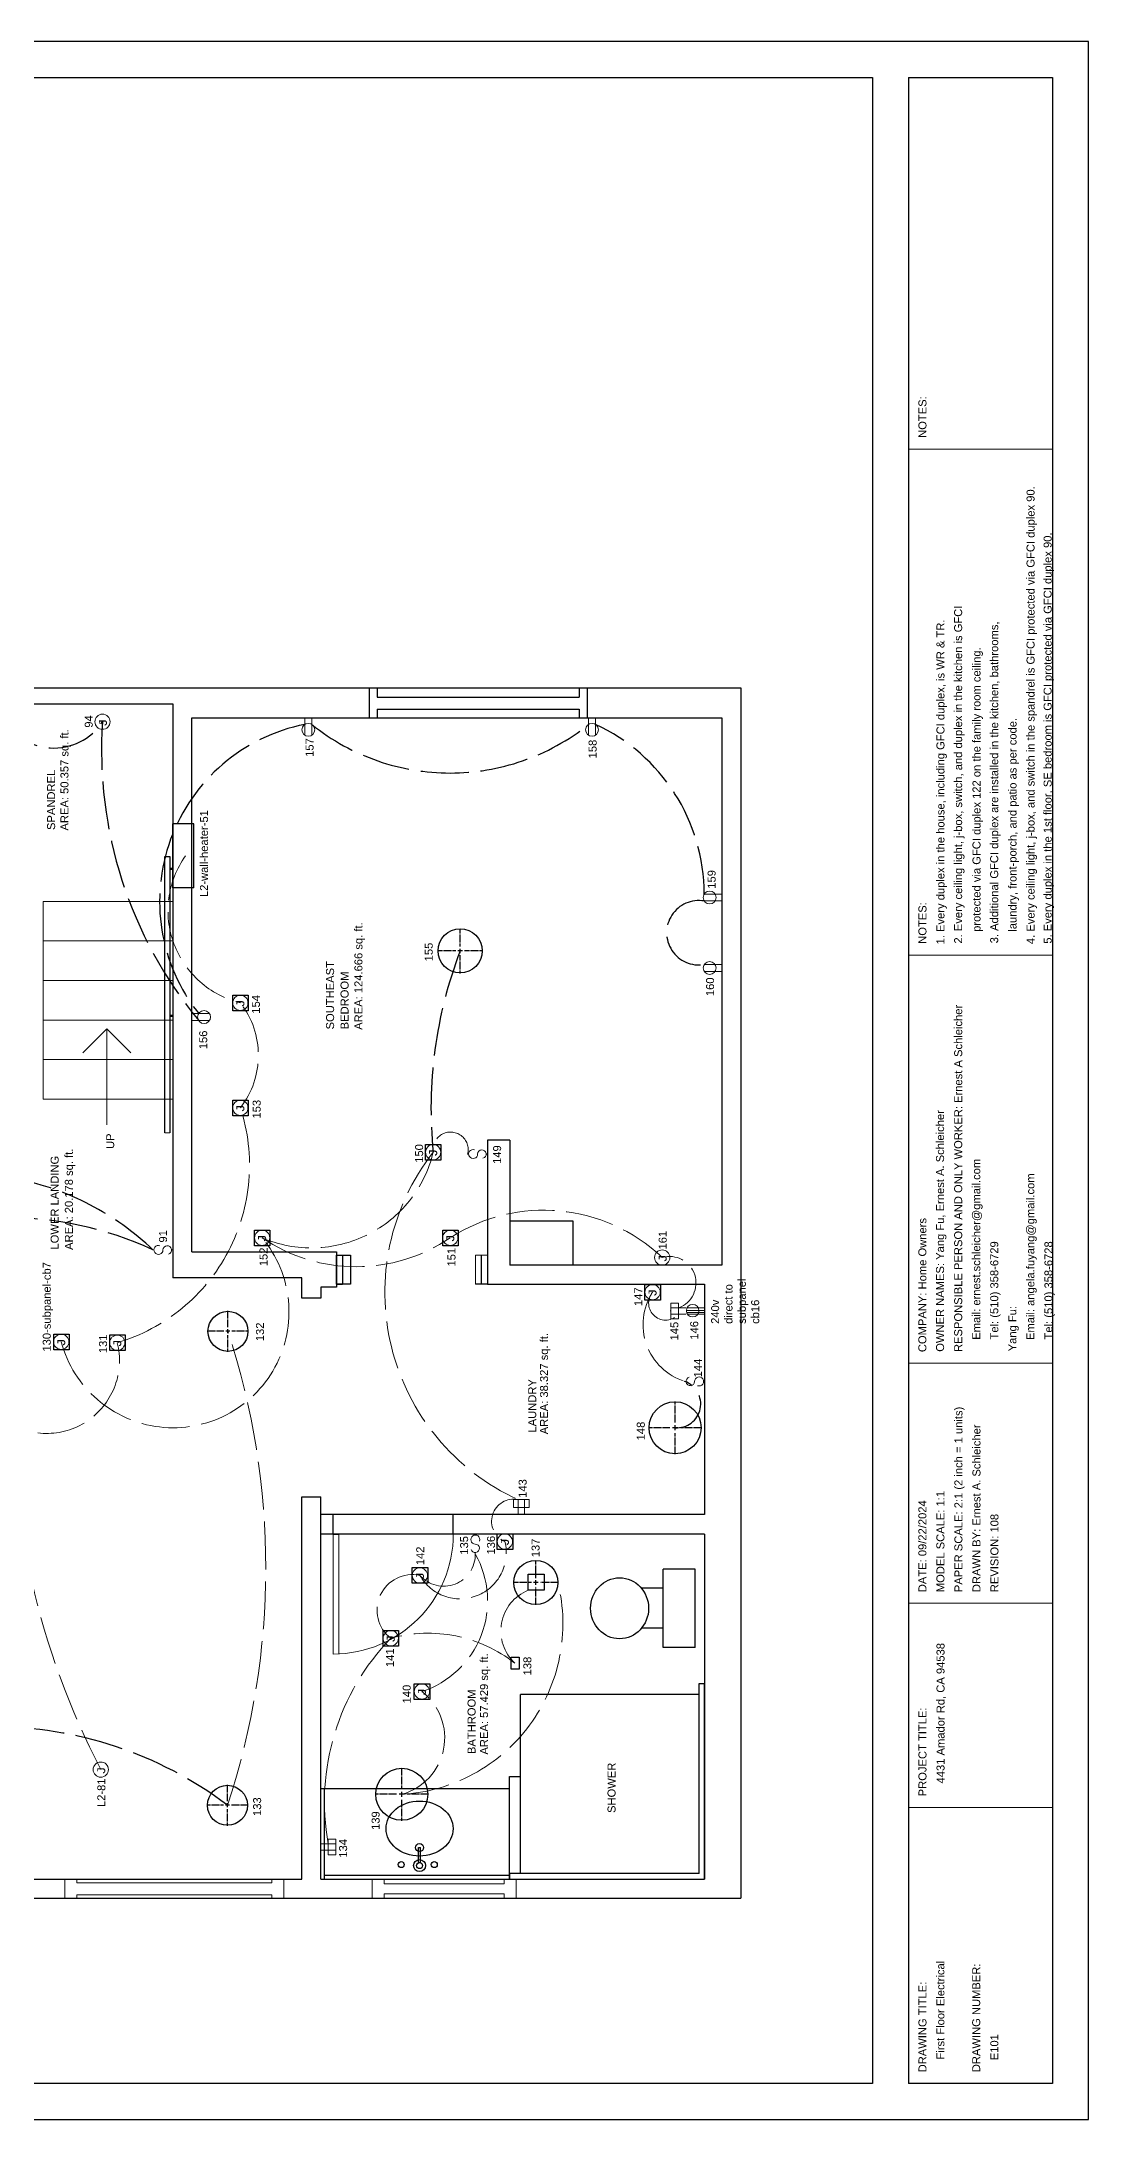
# Model space of a CAD drawing. Header units: inches. Extents: x 12 to 619, y -4 to 515.
# Drawn here: x 358 to 619, y -4 to 515 of the extents above; entities that cross this region are included whole.
import ezdxf

# ---------------------------------------------------------------- set-up
doc = ezdxf.new("R2010")
doc.units = ezdxf.units.IN
doc.header["$MEASUREMENT"] = 0
doc.linetypes.add('ACAD_ISO02W100', pattern=[15, 12, -3])
doc.linetypes.add('CENTER2', pattern=[1.125, 0.75, -0.125, 0.125, -0.125])
doc.layers.get('0').update_dxf_attribs({"color": 1, "lineweight": 9})
for name, color, linetype, lineweight in [('00-page-edge', 7, 'Continuous', 9), ('A101-Floorplan-1st-floor', 7, 'Continuous', 9), ('A101-Text', 7, 'Continuous', 9), ('E101-Electrical-1st-floor', 7, 'Continuous', 9)]:
    doc.layers.add(name, color=color, linetype=linetype, lineweight=lineweight)
doc.layers.add('Title Block', color=7, linetype='Continuous')
doc.layers.get('0').off()
doc.styles.add('Reg', font='Courier New.ttf', dxfattribs={"height": 1})
doc.styles.get("Standard").update_dxf_attribs({"font": 'Arial.ttf', "height": 2})

# ---------------------------------------------------------------- blocks, each defined once
blk = doc.blocks.new('one-gfci-duplex')
at = {"layer": 'E101-Electrical-1st-floor'}
for p, q in [((0, 0), (0.21, 0)), ((0.21, 1.95), (2.15, 1.95)), ((0.21, -1.97), (0.21, 1.95)), ((0.21, 1.95), (2.15, 1.95)), ((3.94, 0.78), (0.21, 0.78)), ((0.21, 0.78), (3.94, 0.78)), ((2.15, 1.95), (2.15, -1.97)), ((3.94, -0.79), (0.21, -0.79)), ((2.15, -1.97), (0.21, -1.97))]:
    blk.add_line(p, q, dxfattribs=at)
blk = doc.blocks.new('240v-duplex')
at = {"layer": 'E101-Electrical-1st-floor'}
for p, q in [((0, 6.22), (0, 0)), ((0.62, 6.51), (0.62, 0)), ((1.38, 6.59), (1.38, 0)), ((2.25, 6.36), (2.25, 0))]:
    blk.add_line(p, q, dxfattribs=at)
blk.add_circle((1.25, 4.35), 2.25, dxfattribs=at)
blk = doc.blocks.new('L1-bathroom-door')
at = {"layer": 'A101-Floorplan-1st-floor'}
for p, q in [((0, 0), (-30, 0)), ((0, -1.375), (-30, -1.375))]:
    blk.add_line(p, q, dxfattribs=at)
at = {"layer": 'A101-Floorplan-1st-floor', "lineweight": 30}
blk.add_line((0, 0), (0, -1.375), dxfattribs=at)
at = {"layer": 'A101-Floorplan-1st-floor'}
blk.add_arc((0, 0), 30, 180, 270, dxfattribs=at)
blk = doc.blocks.new('L1-bathroom-window')
at = {"layer": 'A101-Floorplan-1st-floor'}
for p, q in [((0, 36), (-4.76, 36)), ((-3.69, 33), (-4.76, 33)), ((-3.69, 3), (-3.69, 33)), ((0, 33), (-1.19, 33)), ((-1.19, 3), (-1.19, 33)), ((-4.76, 3), (-3.69, 3)), ((-4.76, 0), (0, 0)), ((-1.19, 3), (0, 3))]:
    blk.add_line(p, q, dxfattribs=at)
at = {"layer": 'A101-Floorplan-1st-floor', "lineweight": 30}
for p, q in [((-4.76, 36), (-4.76, 33)), ((0, 36), (-0.01, 33)), ((-4.76, 3), (-4.76, 0)), ((-0.01, 3), (0, 0))]:
    blk.add_line(p, q, dxfattribs=at)
blk = doc.blocks.new('L1-family-room-window')
at = {"layer": 'A101-Floorplan-1st-floor'}
for p, q in [((0.01, 54.75), (-4.75, 54.75)), ((-3.93, 51.75), (-4.75, 51.75)), ((-3.93, 3), (-3.93, 51.75)), ((0.01, 51.75), (-0.93, 51.75)), ((-0.93, 3), (-0.93, 51.75)), ((-4.75, 3), (-3.93, 3)), ((-4.75, 0), (0.01, 0)), ((-0.93, 3), (0.01, 3))]:
    blk.add_line(p, q, dxfattribs=at)
at = {"layer": 'A101-Floorplan-1st-floor', "lineweight": 30}
for p, q in [((-4.75, 54.75), (-4.75, 51.75)), ((0.01, 54.75), (0.01, 51.75)), ((-4.75, 3), (-4.75, 0)), ((0, 3), (0.01, 0))]:
    blk.add_line(p, q, dxfattribs=at)
blk = doc.blocks.new('L1-toilet')
at = {"lineweight": 30}
for p, q in [((-14.81, 8), (-14.81, 13.4)), ((-4.81, 8), (-4.81, 13.4)), ((-19.63, 0), (-19.63, 8)), ((-19.63, 8), (0, 8)), ((0, 0), (0, 8)), ((-19.63, 0), (0, 0))]:
    blk.add_line(p, q, dxfattribs=at)
blk.add_ellipse((-9.81, 18.88), major_axis=(7.62, 0), ratio=0.95082, dxfattribs=at)
blk = doc.blocks.new('L1-bathroom-sink-faucets-bowl')
at = {"lineweight": 30}
for p, q in [((2.21, 0.25), (5.98, 0.25)), ((5.98, 0.25), (5.98, -0.25)), ((2.21, -0.25), (5.98, -0.25))]:
    blk.add_line(p, q, dxfattribs=at)
for centre, radius in [((1.75, 4.59), 0.75), ((1.5, 0), 1.5), ((1.5, 0), 0.75), ((6, 0), 1), ((1.75, -3.69), 0.75)]:
    blk.add_circle(centre, radius, dxfattribs=at)
blk.add_ellipse((10.75, 0), major_axis=(0, -8.38), ratio=0.820896, dxfattribs=at)
blk = doc.blocks.new('L1-granite-splash-and-counter')
at = {"layer": 'A101-Floorplan-1st-floor', "lineweight": 30}
for p, q in [((0, 0), (22.63, 0)), ((0, 0), (0, -0.88)), ((22.63, 0), (22.63, -47.13)), ((0, -0.88), (22.63, -0.88)), ((0, -0.88), (0, -47.13)), ((0.88, -47.13), (0.88, -0.88)), ((0, -47.13), (0.88, -47.13)), ((0.88, -47.13), (22.63, -47.13))]:
    blk.add_line(p, q, dxfattribs=at)
blk = doc.blocks.new('L1-shower-tiles-and-glass-walls')
at = {"layer": 'A101-Floorplan-1st-floor', "lineweight": 30}
for p, q in [((1.37, 48.75), (0, 48.75)), ((0, 48.75), (0, 48.75)), ((0, 48.75), (0, 0)), ((1.37, 1.37), (1.37, 48.75)), ((1.37, 48.75), (25.62, 48.75)), ((25.62, 48.75), (25.62, 46)), ((1.37, 46), (46.12, 46)), ((46.12, 1.37), (46.12, 46)), ((0, 0), (48.88, 0)), ((1.37, 1.37), (48.88, 1.37)), ((48.88, 1.37), (48.88, 0))]:
    blk.add_line(p, q, dxfattribs=at)
blk = doc.blocks.new('L1-south-stairway-5-steps')
at = {"layer": 'A101-Floorplan-1st-floor', "lineweight": 5}
for p, q in [((-49.375, 0), (0, 0)), ((-49.375, 0), (-49.375, -32.40625)), ((-39.5, 0), (-39.5, -32.40625)), ((-29.625, 0), (-29.625, -32.40625)), ((-19.75, 0), (-19.75, -32.40625)), ((-9.875, 0), (-9.875, -32.40625)), ((0, 0), (0, -32.40625))]:
    blk.add_line(p, q, dxfattribs=at)
blk = doc.blocks.new('L1-south-stairway-handrail')
at = {"layer": 'A101-Floorplan-1st-floor', "lineweight": -3}
for p, q in [((-57.8, 1.25), (11.23, 1.25)), ((11.23, 0), (-57.8, 0)), ((-28.71, -0.75), (-28.71, 0)), ((-28.46, -0.75), (-28.46, 0)), ((8.09, 0), (8.09, -0.75)), ((8.34, 0), (8.34, -0.75)), ((11.23, 1.25), (11.23, 0))]:
    blk.add_line(p, q, dxfattribs=at)
at = {"layer": 'A101-Floorplan-1st-floor', "lineweight": 5}
blk.add_line((-57.8, 1.25), (-57.8, 0), dxfattribs=at)
blk = doc.blocks.new('L1-arrow')
at = {"lineweight": 5}
for p, q in [((188.32, -365.98), (182.32, -359.98)), ((182.32, -365.98), (164.32, -365.98)), ((182.32, -365.98), (188.32, -365.98)), ((188.32, -365.98), (182.32, -371.98))]:
    blk.add_line(p, q, dxfattribs=at)
blk = doc.blocks.new('L1-ceiling-j-box-130')
at = {"layer": 'E101-Electrical-1st-floor', "lineweight": 30}
for p, q in [((-1.98, -1.95, -95.75), (-1.98, 1.9, -95.75)), ((-1.98, 1.9, -95.75), (0, 1.9, -95.75)), ((0, 1.9, -95.75), (1.93, 1.9, -95.75)), ((1.93, 1.9, -95.75), (1.93, -1.95, -95.75)), ((1.93, -1.95, -95.75), (-1.98, -1.95, -95.75))]:
    blk.add_line(p, q, dxfattribs=at)
at = {"layer": 'E101-Electrical-1st-floor'}
blk.add_circle((0, 0, -95.75), 1.9, dxfattribs=at)
at = {"layer": 'E101-Electrical-1st-floor', "lineweight": 5, "style": 'Reg'}
blk.add_text('J', height=2, dxfattribs=at).set_placement((-1.16, -0.99, -95.75))
blk = doc.blocks.new('*U258')
at = {"layer": 'E101-Electrical-1st-floor', "color": 0, "linetype": 'CENTER2', "lineweight": -3, "transparency": 16777216}
for p, q in [((-5.12, 0), (-1, 0)), ((0, 1), (0, 5.12)), ((1, 0), (5.12, 0)), ((0, -5.12), (0, -1))]:
    blk.add_line(p, q, dxfattribs=at)
at = {"layer": 'E101-Electrical-1st-floor', "color": 0, "linetype": 'Continuous', "lineweight": -3, "transparency": 16777216}
for p, q in [((-0.5, 0), (0.5, 0)), ((0, -0.5), (0, 0.5))]:
    blk.add_line(p, q, dxfattribs=at)
blk = doc.blocks.new('L1-ceiling-led-133')
at = {"layer": 'E101-Electrical-1st-floor', "lineweight": -3}
blk.add_circle((0, 0, -94.75), 5, dxfattribs=at)
at = {"layer": 'E101-Electrical-1st-floor', "linetype": 'CENTER2', "lineweight": -3}
blk.add_blockref('*U258', (0, 0, -94.75), dxfattribs=at)
blk = doc.blocks.new('*U260')
at = {"layer": 'E101-Electrical-1st-floor', "color": 0, "linetype": 'CENTER2', "lineweight": -3, "transparency": 16777216}
for p, q in [((-5.12, 0), (-1, 0)), ((0, 1), (0, 5.12)), ((1, 0), (5.12, 0)), ((0, -5.12), (0, -1))]:
    blk.add_line(p, q, dxfattribs=at)
at = {"layer": 'E101-Electrical-1st-floor', "color": 0, "linetype": 'Continuous', "lineweight": -3, "transparency": 16777216}
for p, q in [((-0.5, 0), (0.5, 0)), ((0, -0.5), (0, 0.5))]:
    blk.add_line(p, q, dxfattribs=at)
blk = doc.blocks.new('L1-ceiling-led-132')
at = {"layer": 'E101-Electrical-1st-floor', "lineweight": -3}
blk.add_circle((0, 0, -94.37), 5, dxfattribs=at)
at = {"layer": 'E101-Electrical-1st-floor', "linetype": 'CENTER2', "lineweight": -3}
blk.add_blockref('*U260', (0, 0, -94.37), dxfattribs=at)
blk = doc.blocks.new('L1-south-east-bedroom-window')
at = {"layer": 'A101-Floorplan-1st-floor', "lineweight": -3}
for p, q in [((7.5, 54.5), (0, 54.5)), ((0, 54.5), (0, 52.5)), ((2.15, 52.5), (0, 52.5)), ((2.15, 52.5), (2.13, 2)), ((5.1, 52.5), (5.12, 2)), ((7.5, 52.5), (5.1, 52.5)), ((7.5, 54.5), (7.5, 52.5)), ((2.13, 2), (0, 2)), ((0, 2), (0, 0)), ((7.5, 0), (0, 0)), ((7.5, 2), (5.12, 2)), ((7.5, 2), (7.5, 0))]:
    blk.add_line(p, q, dxfattribs=at)
blk = doc.blocks.new('L1-j-box-131')
at = {"layer": 'E101-Electrical-1st-floor', "lineweight": 30}
for p, q in [((-1.98, -1.95, -95.38), (-1.98, 1.9, -95.38)), ((-1.98, 1.9, -95.38), (0, 1.9, -95.38)), ((0, 1.9, -95.38), (1.93, 1.9, -95.38)), ((1.93, 1.9, -95.38), (1.93, -1.95, -95.38)), ((1.93, -1.95, -95.38), (-1.98, -1.95, -95.38))]:
    blk.add_line(p, q, dxfattribs=at)
at = {"layer": 'E101-Electrical-1st-floor'}
blk.add_circle((0, 0, -95.38), 1.9, dxfattribs=at)
at = {"layer": 'E101-Electrical-1st-floor', "lineweight": 5, "style": 'Reg'}
blk.add_text('J', height=2, dxfattribs=at).set_placement((-1.16, -0.99, -95.38))
blk = doc.blocks.new('L1-gfci-duplex-134')
at = {"layer": 'E101-Electrical-1st-floor'}
for p, q in [((-1.57, 0, -49.37), (-1.57, -3.72, -49.37)), ((-1.57, -3.72, -49.37), (-1.57, 0, -49.37)), ((0, 0, -49.37), (0, -3.72, -49.37)), ((-2.75, -3.72, -49.37), (-2.75, -1.79, -49.37)), ((-2.75, -1.79, -49.37), (1.18, -1.79, -49.37)), ((-2.75, -3.72, -49.37), (-2.75, -1.79, -49.37)), ((1.18, -3.72, -49.37), (-2.75, -3.72, -49.37)), ((1.18, -1.79, -49.37), (1.18, -3.72, -49.37))]:
    blk.add_line(p, q, dxfattribs=at)
blk = doc.blocks.new('L1-toggle-switch-135')
at = {"layer": 'E101-Electrical-1st-floor'}
for p, q in [((-5, 0, -46.25), (-4.65, 0, -46.25)), ((-0.26, 0, -46.25), (0, 0, -46.25))]:
    blk.add_line(p, q, dxfattribs=at)
at = {"layer": 'E101-Electrical-1st-floor', "elevation": -46.25}
for points in [[(-2.5, 0, -2.004555), (-3.85, 1.06)], [(-1.75, -1.06, 3.139408), (-2.5, 0, 3.139408)]]:
    blk.add_lwpolyline(points, format="xyb", dxfattribs=at)
blk = doc.blocks.new('L1-j-box-136')
at = {"layer": 'E101-Electrical-1st-floor', "lineweight": 30}
for p, q in [((-1.98, -1.95, -63.62), (-1.98, 1.9, -63.62)), ((-1.98, 1.9, -63.62), (0, 1.9, -63.62)), ((0, 1.9, -63.62), (1.93, 1.9, -63.62)), ((1.93, 1.9, -63.62), (1.93, -1.95, -63.62)), ((1.93, -1.95, -63.62), (-1.98, -1.95, -63.62))]:
    blk.add_line(p, q, dxfattribs=at)
at = {"layer": 'E101-Electrical-1st-floor'}
blk.add_circle((0, 0, -63.62), 1.9, dxfattribs=at)
at = {"layer": 'E101-Electrical-1st-floor', "lineweight": 5, "style": 'Reg'}
blk.add_text('J', height=2, dxfattribs=at).set_placement((-1.16, -0.99, -63.62))
blk = doc.blocks.new('L1-humidity-sensor-138')
at = {"layer": 'E101-Electrical-1st-floor', "lineweight": 30}
for p, q in [((0, 0, -95.5), (0, 2, -95.5)), ((0, 2, -95.5), (3, 2, -95.5)), ((3, 0, -95.5), (0, 0, -95.5)), ((3, 2, -95.5), (3, 0, -95.5))]:
    blk.add_line(p, q, dxfattribs=at)
blk = doc.blocks.new('*U270')
at = {"layer": 'E101-Electrical-1st-floor', "color": 0, "linetype": 'CENTER2', "lineweight": -3, "transparency": 16777216}
for p, q in [((0, 1.3), (0, 6.62)), ((-6.62, 0), (-1.3, 0)), ((1.3, 0), (6.62, 0)), ((0, -6.62), (0, -1.3))]:
    blk.add_line(p, q, dxfattribs=at)
at = {"layer": 'E101-Electrical-1st-floor', "color": 0, "linetype": 'Continuous', "lineweight": -3, "transparency": 16777216}
for p, q in [((-0.65, 0), (0.65, 0)), ((0, -0.65), (0, 0.65))]:
    blk.add_line(p, q, dxfattribs=at)
blk = doc.blocks.new('L1-ceiling-led-139')
at = {"layer": 'E101-Electrical-1st-floor', "lineweight": -3}
blk.add_circle((0, 0, -95.25), 6.5, dxfattribs=at)
at = {"layer": 'E101-Electrical-1st-floor', "linetype": 'CENTER2', "lineweight": -3}
blk.add_blockref('*U270', (0, 0, -95.25), dxfattribs=at)
blk = doc.blocks.new('L1-j-ceiling-j-box-140')
at = {"layer": 'E101-Electrical-1st-floor', "lineweight": 30}
for p, q in [((-1.98, -1.95, -96.25), (-1.98, 1.9, -96.25)), ((-1.98, 1.9, -96.25), (0, 1.9, -96.25)), ((0, 1.9, -96.25), (1.93, 1.9, -96.25)), ((1.93, 1.9, -96.25), (1.93, -1.95, -96.25)), ((1.93, -1.95, -96.25), (-1.98, -1.95, -96.25))]:
    blk.add_line(p, q, dxfattribs=at)
at = {"layer": 'E101-Electrical-1st-floor'}
blk.add_circle((0, 0, -96.25), 1.9, dxfattribs=at)
at = {"layer": 'E101-Electrical-1st-floor', "lineweight": 5, "style": 'Reg'}
blk.add_text('J', height=2, dxfattribs=at).set_placement((-1.16, -0.99, -96.25))
blk = doc.blocks.new('L1-ceiling-j-box-141')
at = {"layer": 'E101-Electrical-1st-floor', "lineweight": 30}
for p, q in [((-1.98, -1.95, -95.75), (-1.98, 1.9, -95.75)), ((-1.98, 1.9, -95.75), (0, 1.9, -95.75)), ((0, 1.9, -95.75), (1.93, 1.9, -95.75)), ((1.93, 1.9, -95.75), (1.93, -1.95, -95.75)), ((1.93, -1.95, -95.75), (-1.98, -1.95, -95.75))]:
    blk.add_line(p, q, dxfattribs=at)
at = {"layer": 'E101-Electrical-1st-floor'}
blk.add_circle((0, 0, -95.75), 1.9, dxfattribs=at)
at = {"layer": 'E101-Electrical-1st-floor', "lineweight": 5, "style": 'Reg'}
blk.add_text('J', height=2, dxfattribs=at).set_placement((-1.16, -0.99, -95.75))
blk = doc.blocks.new('L1-ceiling-j-box-142')
at = {"layer": 'E101-Electrical-1st-floor', "lineweight": 30}
for p, q in [((-1.98, -1.95, -96), (-1.98, 1.9, -96)), ((-1.98, 1.9, -96), (0, 1.9, -96)), ((0, 1.9, -96), (1.93, 1.9, -96)), ((1.93, 1.9, -96), (1.93, -1.95, -96)), ((1.93, -1.95, -96), (-1.98, -1.95, -96))]:
    blk.add_line(p, q, dxfattribs=at)
at = {"layer": 'E101-Electrical-1st-floor'}
blk.add_circle((0, 0, -96), 1.9, dxfattribs=at)
at = {"layer": 'E101-Electrical-1st-floor', "lineweight": 5, "style": 'Reg'}
blk.add_text('J', height=2, dxfattribs=at).set_placement((-1.16, -0.99, -96))
blk = doc.blocks.new('L1-gfci-duplex-143')
at = {"layer": 'E101-Electrical-1st-floor'}
for p, q in [((0, 0, -26.75), (3.72, 0, -26.75)), ((1.79, -2.75, -26.75), (1.79, 1.18, -26.75)), ((1.79, 1.18, -26.75), (3.72, 1.18, -26.75)), ((3.72, 1.18, -26.75), (3.72, -2.75, -26.75)), ((0, -1.57, -26.75), (3.72, -1.57, -26.75)), ((3.72, -1.57, -26.75), (0, -1.57, -26.75)), ((3.72, -2.75, -26.75), (1.79, -2.75, -26.75)), ((3.72, -2.75, -26.75), (1.79, -2.75, -26.75))]:
    blk.add_line(p, q, dxfattribs=at)
blk = doc.blocks.new('L1-ceiling-j-box-147')
at = {"layer": 'E101-Electrical-1st-floor', "lineweight": 30}
for p, q in [((-3.88, -1.95, -88.88), (-3.88, 1.9, -88.88)), ((-3.88, 1.9, -88.88), (-1.9, 1.9, -88.88)), ((-1.9, 1.9, -88.88), (0.03, 1.9, -88.88)), ((0.03, 1.9, -88.88), (0.03, -1.95, -88.88)), ((0.03, -1.95, -88.88), (-3.88, -1.95, -88.88))]:
    blk.add_line(p, q, dxfattribs=at)
at = {"layer": 'E101-Electrical-1st-floor'}
blk.add_circle((-1.9, 0, -88.88), 1.9, dxfattribs=at)
at = {"layer": 'E101-Electrical-1st-floor', "lineweight": 5, "style": 'Reg'}
blk.add_text('J', height=2, dxfattribs=at).set_placement((-3.06, -0.99, -88.88))
blk = doc.blocks.new('L1-motion-switch-144')
at = {"layer": 'E101-Electrical-1st-floor'}
for p, q in [((0, 5, -43.25), (0, 4.65, -43.25)), ((0, 0.26, -43.25), (0, 0, -43.25))]:
    blk.add_line(p, q, dxfattribs=at)
at = {"layer": 'E101-Electrical-1st-floor', "elevation": -43.25}
for points in [[(-1.06, 1.75, 3.139408), (0, 2.5, 3.139408)], [(0, 2.5, -2.004555), (1.06, 3.85)]]:
    blk.add_lwpolyline(points, format="xyb", dxfattribs=at)
blk = doc.blocks.new('*U278')
at = {"layer": 'E101-Electrical-1st-floor', "color": 0, "linetype": 'CENTER2', "lineweight": -3, "transparency": 16777216}
for p, q in [((0, 1.3), (0, 6.62)), ((-6.62, 0), (-1.3, 0)), ((1.3, 0), (6.62, 0)), ((0, -6.62), (0, -1.3))]:
    blk.add_line(p, q, dxfattribs=at)
at = {"layer": 'E101-Electrical-1st-floor', "color": 0, "linetype": 'Continuous', "lineweight": -3, "transparency": 16777216}
for p, q in [((-0.65, 0), (0.65, 0)), ((0, -0.65), (0, 0.65))]:
    blk.add_line(p, q, dxfattribs=at)
blk = doc.blocks.new('L1-ceiling-led-148')
at = {"layer": 'E101-Electrical-1st-floor', "lineweight": -3}
blk.add_circle((0, 0, -87.62), 6.5, dxfattribs=at)
at = {"layer": 'E101-Electrical-1st-floor', "linetype": 'CENTER2', "lineweight": -3}
blk.add_blockref('*U278', (0, 0, -87.62), dxfattribs=at)
blk = doc.blocks.new('L1-toggle-switch-149')
at = {"layer": 'E101-Electrical-1st-floor'}
for p, q in [((0, 4.74, -45), (0, 5, -45)), ((0, 0, -45), (0, 0.35, -45))]:
    blk.add_line(p, q, dxfattribs=at)
at = {"layer": 'E101-Electrical-1st-floor', "elevation": -45}
for points in [[(1.06, 3.25, 3.139408), (0, 2.5, 3.139408)], [(0, 2.5, -2.004555), (-1.06, 1.15)]]:
    blk.add_lwpolyline(points, format="xyb", dxfattribs=at)
blk = doc.blocks.new('L1-ceiling-j-box-150')
at = {"layer": 'E101-Electrical-1st-floor', "lineweight": 30}
for p, q in [((-1.98, -1.95, -95.75), (-1.98, 1.9, -95.75)), ((-1.98, 1.9, -95.75), (0, 1.9, -95.75)), ((0, 1.9, -95.75), (1.93, 1.9, -95.75)), ((1.93, 1.9, -95.75), (1.93, -1.95, -95.75)), ((1.93, -1.95, -95.75), (-1.98, -1.95, -95.75))]:
    blk.add_line(p, q, dxfattribs=at)
at = {"layer": 'E101-Electrical-1st-floor'}
blk.add_circle((0, 0, -95.75), 1.9, dxfattribs=at)
at = {"layer": 'E101-Electrical-1st-floor', "lineweight": 5, "style": 'Reg'}
blk.add_text('J', height=2, dxfattribs=at).set_placement((-1.16, -0.99, -95.75))
blk = doc.blocks.new('L1-ceiling-j-box-151')
at = {"layer": 'E101-Electrical-1st-floor', "lineweight": 30}
for p, q in [((-1.98, -1.95, -95.25), (-1.98, 1.9, -95.25)), ((-1.98, 1.9, -95.25), (0, 1.9, -95.25)), ((0, 1.9, -95.25), (1.93, 1.9, -95.25)), ((1.93, 1.9, -95.25), (1.93, -1.95, -95.25)), ((1.93, -1.95, -95.25), (-1.98, -1.95, -95.25))]:
    blk.add_line(p, q, dxfattribs=at)
at = {"layer": 'E101-Electrical-1st-floor'}
blk.add_circle((0, 0, -95.25), 1.9, dxfattribs=at)
at = {"layer": 'E101-Electrical-1st-floor', "lineweight": 5, "style": 'Reg'}
blk.add_text('J', height=2, dxfattribs=at).set_placement((-1.16, -0.99, -95.25))
blk = doc.blocks.new('L1-ceiling-j-box-152')
at = {"layer": 'E101-Electrical-1st-floor', "lineweight": 30}
for p, q in [((-1.98, -1.95, -96.5), (-1.98, 1.9, -96.5)), ((-1.98, 1.9, -96.5), (0, 1.9, -96.5)), ((0, 1.9, -96.5), (1.93, 1.9, -96.5)), ((1.93, 1.9, -96.5), (1.93, -1.95, -96.5)), ((1.93, -1.95, -96.5), (-1.98, -1.95, -96.5))]:
    blk.add_line(p, q, dxfattribs=at)
at = {"layer": 'E101-Electrical-1st-floor'}
blk.add_circle((0, 0, -96.5), 1.9, dxfattribs=at)
at = {"layer": 'E101-Electrical-1st-floor', "lineweight": 5, "style": 'Reg'}
blk.add_text('J', height=2, dxfattribs=at).set_placement((-1.16, -0.99, -96.5))
blk = doc.blocks.new('L1-ceiling-j-box-153')
at = {"layer": 'E101-Electrical-1st-floor', "lineweight": 30}
for p, q in [((-1.98, -1.95, -96), (-1.98, 1.9, -96)), ((-1.98, 1.9, -96), (0, 1.9, -96)), ((0, 1.9, -96), (1.93, 1.9, -96)), ((1.93, 1.9, -96), (1.93, -1.95, -96)), ((1.93, -1.95, -96), (-1.98, -1.95, -96))]:
    blk.add_line(p, q, dxfattribs=at)
at = {"layer": 'E101-Electrical-1st-floor'}
blk.add_circle((0, 0, -96), 1.9, dxfattribs=at)
at = {"layer": 'E101-Electrical-1st-floor', "lineweight": 5, "style": 'Reg'}
blk.add_text('J', height=2, dxfattribs=at).set_placement((-1.16, -0.99, -96))
blk = doc.blocks.new('L1-ceiling-j-box-154')
at = {"layer": 'E101-Electrical-1st-floor', "lineweight": 30}
for p, q in [((-1.98, -1.95, -95.88), (-1.98, 1.9, -95.88)), ((-1.98, 1.9, -95.88), (0, 1.9, -95.88)), ((0, 1.9, -95.88), (1.93, 1.9, -95.88)), ((1.93, 1.9, -95.88), (1.93, -1.95, -95.88)), ((1.93, -1.95, -95.88), (-1.98, -1.95, -95.88))]:
    blk.add_line(p, q, dxfattribs=at)
at = {"layer": 'E101-Electrical-1st-floor'}
blk.add_circle((0, 0, -95.88), 1.9, dxfattribs=at)
at = {"layer": 'E101-Electrical-1st-floor', "lineweight": 5, "style": 'Reg'}
blk.add_text('J', height=2, dxfattribs=at).set_placement((-1.16, -0.99, -95.88))
blk = doc.blocks.new('*U286')
at = {"layer": 'E101-Electrical-1st-floor', "color": 0, "linetype": 'CENTER2', "lineweight": -3, "transparency": 16777216}
for p, q in [((0, 1.1), (0, 5.62)), ((-5.62, 0), (-1.1, 0)), ((1.1, 0), (5.62, 0)), ((0, -5.62), (0, -1.1))]:
    blk.add_line(p, q, dxfattribs=at)
at = {"layer": 'E101-Electrical-1st-floor', "color": 0, "linetype": 'Continuous', "lineweight": -3, "transparency": 16777216}
for p, q in [((-0.55, 0), (0.55, 0)), ((0, -0.55), (0, 0.55))]:
    blk.add_line(p, q, dxfattribs=at)
blk = doc.blocks.new('L1-ceiling-led-155')
at = {"layer": 'E101-Electrical-1st-floor', "lineweight": -3}
blk.add_circle((0, 0, -94), 5.5, dxfattribs=at)
at = {"layer": 'E101-Electrical-1st-floor', "linetype": 'CENTER2', "lineweight": -3}
blk.add_blockref('*U286', (0, 0, -94), dxfattribs=at)
blk = doc.blocks.new('L1-gfci-protected-duplex-156')
at = {"layer": 'E101-Electrical-1st-floor'}
for p, q in [((0, 0, -18.75), (0, -4.39, -18.75)), ((1.73, 0, -18.75), (1.73, -4.38, -18.75))]:
    blk.add_line(p, q, dxfattribs=at)
blk.add_circle((0.86, -3.03, -18.75), 1.61, dxfattribs=at)
blk = doc.blocks.new('L1-gfci-protected-duplex-157')
at = {"layer": 'E101-Electrical-1st-floor'}
for p, q in [((0, 1.73, -18), (-4.39, 1.73, -18)), ((0, 0, -18), (-4.38, 0, -18))]:
    blk.add_line(p, q, dxfattribs=at)
blk.add_circle((-3.03, 0.87, -18), 1.61, dxfattribs=at)
blk = doc.blocks.new('L1-gfci-protected-duplex-158')
at = {"layer": 'E101-Electrical-1st-floor'}
for p, q in [((0, 0, -19.37), (-4.39, 0, -19.37)), ((0, -1.73, -19.37), (-4.38, -1.73, -19.37))]:
    blk.add_line(p, q, dxfattribs=at)
blk.add_circle((-3.03, -0.86, -19.37), 1.61, dxfattribs=at)
blk = doc.blocks.new('L1-gfci-protected-duplex-160')
at = {"layer": 'E101-Electrical-1st-floor'}
for p, q in [((-1.73, 0, -17.12), (-1.73, 4.38, -17.12)), ((0, 0, -17.12), (0, 4.39, -17.12))]:
    blk.add_line(p, q, dxfattribs=at)
blk.add_circle((-0.86, 3.03, -17.12), 1.61, dxfattribs=at)
blk = doc.blocks.new('L1-gfci-protected-duplex-159')
at = {"layer": 'E101-Electrical-1st-floor'}
for p, q in [((0, 0, -17.12), (0, 4.38, -17.12)), ((1.73, 0, -17.12), (1.73, 4.39, -17.12))]:
    blk.add_line(p, q, dxfattribs=at)
blk.add_circle((0.87, 3.03, -17.12), 1.61, dxfattribs=at)
blk = doc.blocks.new('L1-j-box-161')
at = {"layer": 'E101-Electrical-1st-floor'}
blk.add_circle((0, 0, -60.13), 1.9, dxfattribs=at)
at = {"layer": 'E101-Electrical-1st-floor', "lineweight": 5, "style": 'Reg'}
blk.add_text('J', height=2, dxfattribs=at).set_placement((-1.25, -1.11, -60.13))
blk = doc.blocks.new('L1-j-box-94')
at = {"layer": 'E101-Electrical-1st-floor'}
blk.add_circle((-1.9, 0, -24.5), 1.9, dxfattribs=at)
at = {"layer": 'E101-Electrical-1st-floor', "lineweight": 5, "style": 'Reg'}
blk.add_text('J', height=2, dxfattribs=at).set_placement((-3.15, -1.11, -24.5))
blk = doc.blocks.new('L1-landing-toggle-switch-91')
at = {"layer": 'E101-Electrical-1st-floor'}
for p, q in [((0, 4.74, -46.25), (0, 5, -46.25)), ((0, 0, -46.25), (0, 0.35, -46.25))]:
    blk.add_line(p, q, dxfattribs=at)
at = {"layer": 'E101-Electrical-1st-floor', "elevation": -46.25}
for points in [[(1.06, 3.25, 3.139408), (0, 2.5, 3.139408)], [(0, 2.5, -2.004555), (-1.06, 1.15)]]:
    blk.add_lwpolyline(points, format="xyb", dxfattribs=at)
blk = doc.blocks.new('L2-51')
at = {"layer": 'E101-Electrical-1st-floor', "lineweight": 30}
for p, q in [((0, 0), (0, 5.25)), ((0, 5.25), (16, 5.25)), ((16, 0), (16, 5.25)), ((0, 0.5), (16, 0.5)), ((0, 0), (16, 0))]:
    blk.add_line(p, q, dxfattribs=at)
blk = doc.blocks.new('L2-81')
at = {"layer": 'E101-Electrical-1st-floor'}
blk.add_circle((0, 0), 1.9, dxfattribs=at)
at = {"layer": 'E101-Electrical-1st-floor', "lineweight": 5, "style": 'Reg'}
blk.add_text('J', height=2, dxfattribs=at).set_placement((-1.25, -1.11))
blk = doc.blocks.new('*U454')
at = {"layer": 'E101-Electrical-1st-floor', "color": 0, "linetype": 'CENTER2', "lineweight": -3, "transparency": 16777216}
for p, q in [((0, 1.1), (0, 5.62)), ((-5.62, 0), (-1.1, 0)), ((1.1, 0), (5.62, 0)), ((0, -5.62), (0, -1.1))]:
    blk.add_line(p, q, dxfattribs=at)
at = {"layer": 'E101-Electrical-1st-floor', "color": 0, "linetype": 'Continuous', "lineweight": -3, "transparency": 16777216}
for p, q in [((-0.55, 0), (0.55, 0)), ((0, -0.55), (0, 0.55))]:
    blk.add_line(p, q, dxfattribs=at)
blk = doc.blocks.new('L1-exhaust-with-light-137')
at = {"layer": 'E101-Electrical-1st-floor', "lineweight": 30}
for p, q in [((-1.93, -2.08, -94.12), (-1.93, 1.92, -94.12)), ((-1.93, 1.92, -94.12), (2.07, 1.92, -94.12)), ((2.07, 1.92, -94.12), (2.07, -2.08, -94.12)), ((2.07, -2.08, -94.12), (-1.93, -2.08, -94.12))]:
    blk.add_line(p, q, dxfattribs=at)
at = {"layer": 'E101-Electrical-1st-floor', "lineweight": -3}
blk.add_circle((0, 0, -94.12), 5.5, dxfattribs=at)
at = {"layer": 'E101-Electrical-1st-floor', "linetype": 'CENTER2', "lineweight": -3}
blk.add_blockref('*U454', (0, 0, -94.12), dxfattribs=at)
blk = doc.blocks.new('E101-Notes')
at = {"layer": 'Title Block', "lineweight": 5}
for s, p in [('1. Every duplex in the house, including GFCI duplex, is WR & TR.', (-8.26, -1.07)), ('2. Every ceiling light, j-box, switch, and duplex in the kitchen is GFCI', (-8.06, -5.49)), ('protected via GFCI duplex 122 on the family room ceiling.', (-5.13, -10.08)), ('3. Additional GFCI duplex are installed in the kitchen, bathrooms,', (-7.99, -14.5)), ('laundry, front-porch, and patio as per code.', (-5.08, -19.08)), ('4. Every ceiling light, j-box, and switch in the spandrel is GFCI protected via GFCI duplex 90.', (-8.19, -23.59)), ('5. Every duplex in the 1st floor, SE bedroom is GFCI protected via GFCI duplex 90.', (-8.09, -27.86))]:
    blk.add_text(s, height=2, dxfattribs=at).set_placement(p)

msp = doc.modelspace()

# ---------------------------------------------------------------- linework, layer by layer
at = {"layer": '00-page-edge', "lineweight": 5}
for p, q in [((574.3969, 413.4613), (610.3969, 413.4613)), ((574.3969, 286.9613), (610.3969, 286.9613)), ((574.3969, 184.9613), (610.3969, 184.9613)), ((574.3969, 124.9613), (610.3969, 124.9613)), ((574.3969, 73.9613), (610.3969, 73.9613)), ((574.3969, 4.9613), (574.3969, 4.9613)), ((574.3969, 4.9613), (574.3969, 4.9613))]:
    msp.add_line(p, q, dxfattribs=at)
at = {"layer": '00-page-edge', "lineweight": -3}
for points in [[(12.0961, -4.0387), (619.3969, -4.0387), (619.3969, 515.3126), (12.0961, 515.3126)], [(565.3969, 4.9613), (21.0961, 4.9613), (21.0961, 506.3126), (565.3969, 506.3126)]]:
    msp.add_lwpolyline(points, close=True, dxfattribs=at)
at = {"layer": 'A101-Floorplan-1st-floor', "lineweight": -3}
for p, q in [((285.7225, 353.8173), (532.5022, 353.8173)), ((532.5022, 353.8173), (532.5022, 51.2875)), ((319.8232, 349.8187), (390.6044, 349.8187)), ((390.6044, 349.8187), (390.6044, 206.3187)), ((395.3544, 212.8187), (395.3544, 346.3187)), ((395.3544, 346.3187), (527.7522, 346.3187)), ((527.7522, 346.3187), (527.7522, 209.5062)), ((474.8147, 240.7562), (469.2294, 240.7562)), ((469.2294, 240.7562), (469.2294, 204.7562)), ((474.8147, 240.7562), (474.8147, 209.5062)), ((490.596, 220.5062), (474.8147, 220.5062)), ((490.596, 209.5062), (490.596, 220.5062)), ((395.3544, 212.8187), (431.4482, 212.8187)), ((431.4482, 212.8187), (431.4482, 203.9437)), ((431.4482, 204.7562), (431.4482, 212.0062)), ((431.4482, 212.0062), (434.9482, 212.0062)), ((432.9482, 212.0062), (432.9482, 204.7562)), ((434.9482, 212.0062), (434.9482, 204.7562)), ((467.7294, 204.7562), (467.7294, 212.0062)), ((469.2294, 212.0062), (469.2294, 204.7562)), ((527.7522, 209.5062), (474.8147, 209.5062)), ((422.8475, 206.3187), (390.6044, 206.3187)), ((422.8475, 201.2562), (422.8475, 206.3187)), ((431.4482, 203.9437), (427.5975, 203.9437)), ((427.5975, 203.9437), (427.5975, 201.2562)), ((431.4482, 204.7562), (432.9482, 204.7562)), ((434.9482, 204.7562), (431.4482, 204.7562)), ((469.2294, 204.7562), (466.2294, 204.7562)), ((469.2294, 204.7562), (523.4794, 204.7562)), ((523.4794, 204.7562), (523.4794, 147.1625)), ((427.5975, 201.2562), (422.8475, 201.2562)), ((422.8475, 56.0375), (422.8475, 151.6)), ((422.8475, 151.6), (427.5975, 151.6)), ((427.5975, 56.0375), (427.5975, 151.6)), ((523.4794, 147.1625), (427.5975, 147.1625)), ((430.66, 147.1625), (427.5975, 147.1625)), ((430.66, 142.2875), (430.66, 147.1625)), ((460.66, 142.2875), (460.66, 147.1625)), ((523.4794, 142.2875), (427.5975, 142.2875)), ((523.4794, 142.2875), (523.4794, 56.0375)), ((95.4413, 56.0375), (422.8475, 56.0375)), ((427.5975, 56.0375), (523.4794, 56.0375)), ((90.6913, 51.2875), (532.5022, 51.2875))]:
    msp.add_line(p, q, dxfattribs=at)
at = {"layer": 'A101-Floorplan-1st-floor', "lineweight": 5}
for p, q in [((466.2294, 204.7562), (466.2294, 212.0062)), ((466.2294, 212.0062), (469.2294, 212.0062))]:
    msp.add_line(p, q, dxfattribs=at)
at = {"layer": 'E101-Electrical-1st-floor', "linetype": 'ACAD_ISO02W100', "lineweight": -3}
for centre, radius, start, end in [((360.8327, 353.222), 14.4928, 205.582397, 326.941857), ((479.0324, 338.2504), 106.2881, 176.188203, 219.508098), ((432.3762, 300.4026), 45.1126, 101.267748, 218.43126), ((459.8797, 387.7986), 55.311, 231.293397, 308.722416), ((476.6221, 302.2001), 46.7387, 0.044936, 65.222708), ((522.0344, 292.5695), 8.0483, 80.445429, 279.485652), ((564.7784, 248.6845), 109.6947, 158.976529, 185.750327), ((338.0097, 163.5229), 68.8605, 46.276787, 110.409952), ((349.3395, 135.512), 85.8147, 65.001416, 90.783569), ((516.5523, 174.7829), 5.9503, 265.616159, 71.103081), ((345.8731, -2.5523), 96.6326, 52.855486, 127.205842)]:
    msp.add_arc(centre, radius, start, end, dxfattribs=at)
at = {"layer": 'E101-Electrical-1st-floor', "linetype": 'ACAD_ISO02W100', "lineweight": 5}
for centre, radius, start, end in [((413.0742, 298.0692), 23.7089, 144.606232, 256.272932), ((390.6083, 261.9281), 21.341, 322.100258, 37.899742), ((363.4784, 234.4355), 46.2625, 286.595085, 18.11374), ((459.9774, 238.3556), 4.3919, 345.503387, 188.667892), ((425.2167, 245.0942), 31.3063, 246.803639, 346.326464), ((500.4357, 202.6461), 56.8804, 141.963478, 245.499662), ((483.2751, 180.2209), 42.996, 46.489668, 122.906127), ((390.6571, 197.7807), 28.9442, 194.939858, 39.827165), ((436.4013, 250.9315), 41.8453, 235.808109, 304.191891), ((514.6906, 205.0328), 6.624, 290.249993, 105.887615), ((523.0445, 194.6467), 14.9484, 147.248902, 252.218393), ((513.7399, 200.0058), 4.2565, 140.142587, 319.638318), ((224.638, 133.8989), 189.1607, 341.690786, 18.188305), ((358.9893, 185.6625), 18.2497, 169.142949, 14.072812), ((551.4328, 175.7361), 201.3034, 178.579914, 207.303024), ((475.7618, 145.4639), 5.5309, 78.679312, 246.547605), ((462.3606, 137.62), 11.5373, 209.471668, 13.891338), ((458.2666, 137.1324), 7.8949, 221.087887, 1.12574), ((445.4238, 125.5595), 23.823, 288.077801, 29.491586), ((450.4869, 123.2453), 8.8887, 78.123068, 232.167837), ((445.3649, 119.8427), 42.6864, 273.250183, 13.990343), ((483.5599, 118.0468), 11.0145, 112.408713, 227.096715), ((487.4051, 75.2467), 58.9444, 135.956632, 190.15905), ((454.3646, 82.3863), 35.1012, 51.82043, 105.413991), ((443.886, 91.3251), 14.6293, 285.457391, 52.378854)]:
    msp.add_arc(centre, radius, start, end, dxfattribs=at)
at = {"layer": 'Title Block', "lineweight": -3}
for p, q in [((574.3969, 506.3126), (574.3969, 4.9613)), ((574.3969, 506.3126), (610.3969, 506.3126)), ((610.3969, 506.3126), (610.3969, 4.9613)), ((610.3969, 4.9613), (574.3969, 4.9613))]:
    msp.add_line(p, q, dxfattribs=at)

# ---------------------------------------------------------------- block references
at = {"lineweight": 5, "rotation": 89.99999999999999}
for name, p in [('L1-south-stairway-handrail', (389.8544, 300.3798)), ('L1-south-stairway-5-steps', (358.1982, 300.3798)), ('L1-exhaust-with-light-137', (481.285, 130.1625, 94.125))]:
    msp.add_blockref(name, p, dxfattribs=at)
at = {"lineweight": -3, "rotation": 89.99999999999999}
for name, p in [('L1-bathroom-door', (430.66, 142.2875)), ('L1-shower-tiles-and-glass-walls', (523.4794, 56.0375))]:
    msp.add_blockref(name, p, dxfattribs=at)
at = {"layer": '00-page-edge', "lineweight": 5, "rotation": 89.99999999999999}
msp.add_blockref('E101-Notes', (582.3424, 297.9158), dxfattribs=at)
at = {"layer": 'A101-Floorplan-1st-floor', "lineweight": 5, "rotation": 89.99999999999999}
for name, p in [('L1-south-east-bedroom-window', (494.1357, 346.3187)), ('L1-arrow', (8.0706, 80.2707))]:
    msp.add_blockref(name, p, dxfattribs=at)
at = {"layer": 'A101-Floorplan-1st-floor', "lineweight": -3, "rotation": 89.99999999999999}
for name, p in [('L1-toilet', (521.1044, 133.5375)), ('L1-granite-splash-and-counter', (427.5975, 56.0375)), ('L1-bathroom-sink-faucets-bowl', (452.2294, 57.9125)), ('L1-family-room-window', (418.3163, 56.0375)), ('L1-bathroom-window', (476.3471, 56.043))]:
    msp.add_blockref(name, p, dxfattribs=at)
at = {"layer": 'E101-Electrical-1st-floor', "lineweight": 5, "rotation": 89.99999999999999}
for name, p in [('L1-j-box-94', (372.9794, 347.2139, 24.5)), ('L1-gfci-protected-duplex-157', (425.2919, 346.3187, 18)), ('L1-gfci-protected-duplex-158', (494.4794, 346.3187, 19.375)), ('L2-51', (395.8544, 303.7548)), ('L1-gfci-protected-duplex-159', (527.7522, 300.5062, 17.125)), ('L1-ceiling-led-155', (462.3857, 288.0375, 94)), ('L1-gfci-protected-duplex-160', (527.7522, 284.6312, 17.125)), ('L1-ceiling-j-box-154', (407.4482, 275.0375, 95.875)), ('L1-gfci-protected-duplex-156', (395.3544, 270.6312, 18.75)), ('L1-ceiling-j-box-153', (407.4482, 248.8187, 96)), ('L1-ceiling-j-box-150', (455.6357, 237.6937, 95.75)), ('L1-toggle-switch-149', (469.2294, 237.2562, 45)), ('L1-ceiling-j-box-152', (412.8857, 216.3187, 96.5)), ('L1-ceiling-j-box-151', (459.9169, 216.3187, 95.25)), ('L1-landing-toggle-switch-91', (390.6044, 213.2875, 46.25)), ('L1-j-box-161', (512.8772, 211.4038, 60.125)), ('L1-ceiling-j-box-147', (510.4725, 204.6312, 88.875)), ('L1-ceiling-led-132', (404.3475, 192.9437, 94.375)), ('L1-ceiling-j-box-130', (362.6913, 190.3187, 95.75)), ('L1-j-box-131', (376.6913, 190.1, 95.375)), ('L1-motion-switch-144', (523.4794, 180.4125, 43.25)), ('L1-ceiling-led-148', (516.0975, 168.85, 87.625)), ('L1-gfci-duplex-143', (476.8475, 147.1625, 26.75)), ('L1-toggle-switch-135', (466.16, 142.2875, 46.25)), ('L1-j-box-136', (473.5605, 140.3899, 63.625)), ('L1-ceiling-j-box-142', (452.3163, 131.9437, 96)), ('L1-ceiling-j-box-141', (445.035, 116.225, 95.75)), ('L1-humidity-sensor-138', (477.1288, 108.475, 95.5)), ('L1-j-ceiling-j-box-140', (452.8163, 102.9125, 96.25)), ('L2-81', (372.556, 83.399)), ('L1-ceiling-led-139', (447.785, 77.225, 95.25)), ('L1-ceiling-led-133', (404.2225, 74.475, 94.75)), ('L1-gfci-duplex-134', (427.5975, 64.85, 49.375))]:
    msp.add_blockref(name, p, dxfattribs=at)
at = {"layer": 'E101-Electrical-1st-floor', "lineweight": -3}
msp.add_blockref('one-gfci-duplex', (514.8309, 198.0413), dxfattribs=at)
at = {"layer": 'E101-Electrical-1st-floor', "lineweight": -3, "xscale": 0.6898887685141373, "yscale": 0.6898887685141373, "zscale": 0.6898887685141373, "rotation": 89.99999999999999}
msp.add_blockref('240v-duplex', (523.4794, 197.2376), dxfattribs=at)

# ---------------------------------------------------------------- texts
at = {"layer": '00-page-edge', "lineweight": 5}
for s, p in [('DRAWING NUMBER:', (592.3525, 7.7686)), ('E101', (596.8806, 10.7559))]:
    msp.add_text(s, height=2, rotation=90, dxfattribs=at).set_placement(p)
at = {"layer": 'A101-Floorplan-1st-floor', "lineweight": 5}
msp.add_text('UP', height=2, rotation=90, dxfattribs=at).set_placement((375.9187, 238.5236))
at = {"layer": 'A101-Text', "lineweight": 5}
for s, p in [('AREA: 50.357 sq. ft.', (364.4796, 318.1066)), ('SPANDREL', (361.1481, 318.2417)), ('AREA: 124.666 sq. ft.', (437.9508, 268.3027)), ('SOUTHEAST', (430.8683, 268.4022)), ('BEDROOM', (434.4898, 268.427)), ('LOWER LANDING', (362.0306, 213.3881)), ('AREA: 20.178 sq. ft.', (365.5784, 213.297)), ('AREA: 38.327 sq. ft.', (484.3283, 167.2142)), ('LAUNDRY', (481.3952, 167.6544)), ('AREA: 57.429 sq. ft.', (469.3402, 87.1546)), ('BATHROOM', (466.231, 87.294)), ('SHOWER', (501.2112, 72.5642))]:
    msp.add_text(s, height=2, rotation=90, dxfattribs=at).set_placement(p)
at = {"layer": 'E101-Electrical-1st-floor', "lineweight": 5}
for s, p in [('94', (370.5497, 343.8141)), ('157', (425.7466, 336.521)), ('158', (496.4801, 336.1521)), ('L2-wall-heater-51', (399.3509, 301.4807)), ('159', (526.2193, 303.5695)), ('155', (455.5173, 285.4202)), ('160', (525.8305, 276.7348)), ('154', (412.3236, 272.3354)), ('156', (399.1593, 263.4513)), ('153', (412.5137, 246.131)), ('150', (453.1181, 235.0761)), ('149', (472.6049, 234.7775)), ('91', (389.1152, 215.1401)), ('152', (414.2354, 209.2317)), ('151', (461.2086, 209.1379)), ('161', (513.9847, 213.4051)), ('130-subpanel-cb7', (360.0557, 187.879)), ('147', (507.8958, 199.2659)), ('132', (413.3557, 190.4773)), ('145', (516.9056, 190.6684)), ('146', (521.8745, 190.8664)), ('131', (374.1256, 187.4849)), ('144', (522.8016, 181.4418)), ('148', (508.5203, 165.6962)), ('143', (478.9852, 151.3266)), ('135', (464.363, 137.1175)), ('136', (471.0881, 137.1556)), ('137', (482.2245, 136.4702)), ('142', (453.4036, 134.4831)), ('141', (445.8442, 109.0327)), ('138', (480.173, 106.9558)), ('140', (450.019, 99.9551)), ('L2-81', (373.7046, 74.0379)), ('133', (412.6362, 71.8073)), ('139', (442.2481, 68.3174)), ('134', (434.1212, 61.3888))]:
    msp.add_text(s, height=2, rotation=90, dxfattribs=at).set_placement(p)
at = {"layer": 'E101-Electrical-1st-floor', "lineweight": 5, "insert": (525.1042, 194.8017), "char_height": 2, "width": 10.412302, "attachment_point": 1, "rotation": 90}
msp.add_mtext('240v\\Pdirect to\\Psubpanel\\Pcb16', dxfattribs=at)
at = {"layer": 'Title Block', "lineweight": 5}
for s, p in [('NOTES:', (578.9118, 416.2579)), ('NOTES:', (578.9118, 289.8053)), ('RESPONSIBLE PERSON AND ONLY WORKER: Ernest A Schleicher', (587.8478, 187.7749)), ('OWNER NAMES: Yang Fu, Ernest A. Schleicher', (583.3143, 187.8359)), ('Email: ernest.schleicher@gmail.com', (592.3562, 190.8375)), ('Email: angela.fuyang@gmail.com', (605.8749, 190.766)), ('COMPANY: Home Owners', (578.8904, 187.7415)), ('Tel: (510) 358-6729', (596.8629, 190.9151)), ('Tel: (510) 358-6728', (610.408, 190.9091)), ('Yang Fu:', (601.3853, 187.9485)), ('PAPER SCALE: 2:1 (2 inch = 1 units)', (587.9027, 127.7477)), ('DRAWN BY: Ernest A. Schleicher', (592.4135, 127.7564)), ('DATE: 09/22/2024', (578.8965, 127.7356)), ('MODEL SCALE: 1:1', (583.4021, 127.7439)), ('REVISION: 108', (596.9038, 127.7431)), ('4431 Amador Rd, CA 94538', (583.4295, 79.9421)), ('PROJECT TITLE:', (578.9167, 76.7238)), ('First Floor Electrical', (583.3962, 10.9364)), ('DRAWING TITLE:', (578.9186, 7.7267))]:
    msp.add_text(s, height=2, rotation=90, dxfattribs=at).set_placement(p)

doc.saveas('drawing.dxf')
